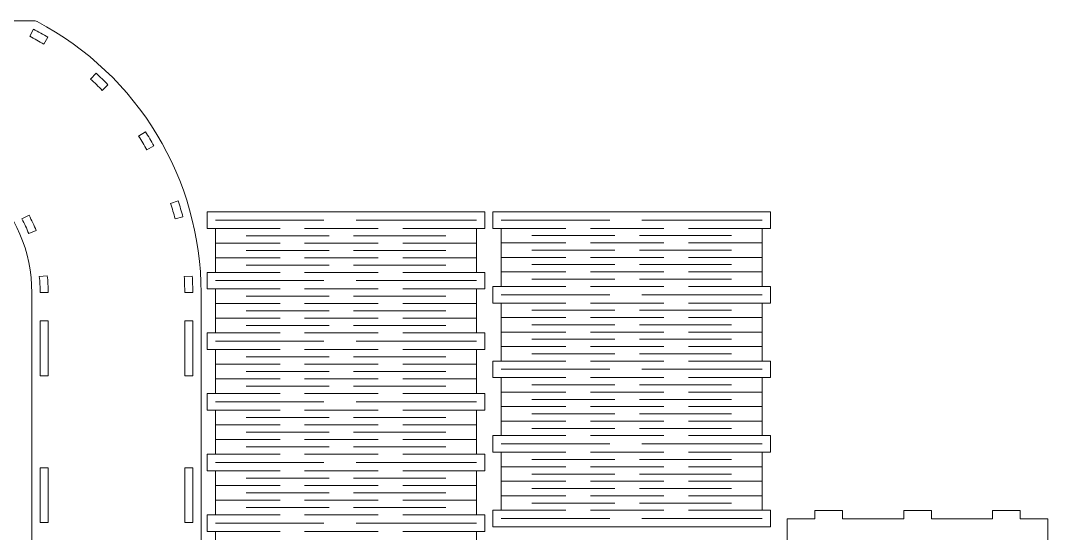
# Model space of a CAD drawing. Header units: millimetres. Extents: x -409 to 409, y -538 to 538.
# Drawn here: x 35.8 to 409, y -318.5 to -133.6 of the extents above; entities that cross this region are included whole.
import ezdxf

# ---------------------------------------------------------------- set-up
doc = ezdxf.new("R2010")
doc.units = ezdxf.units.MM
doc.header["$MEASUREMENT"] = 0
doc.layers.add('Camada 1', color=7, linetype='Continuous')

msp = doc.modelspace()

# ---------------------------------------------------------------- linework, layer by layer
at = {"layer": 'Camada 1', "color": 250, "lineweight": 20}
for points, knots in [([(41.6543, -133.9574), (77.9974, -153.0523), (100.7589, -190.7232), (100.7589, -231.7774), (100.7589, -231.7774), (100.7589, -231.7774), (100.7589, -377.6131), (100.7589, -377.6131), (100.7589, -377.6131), (100.7589, -381.5912), (102.3394, -385.4067), (105.1523, -388.2197), (105.1523, -388.2197), (107.9653, -391.0326), (111.7808, -392.6131), (115.7589, -392.6131), (115.7589, -392.6131), (115.7589, -392.6131), (140.7589, -392.6131), (140.7589, -392.6131), (140.7589, -392.6131), (140.7589, -392.6131), (140.7589, -433.6131), (140.7589, -433.6131), (140.7589, -433.6131), (140.7589, -433.6131), (-0.2411, -433.6131), (-0.2411, -433.6131), (-0.2411, -433.6131), (-0.2411, -433.6131), (-0.2411, -392.6131), (-0.2411, -392.6131), (-0.2411, -392.6131), (-0.2411, -392.6131), (24.7589, -392.6131), (24.7589, -392.6131), (24.7589, -392.6131), (28.737, -392.6131), (32.5525, -391.0326), (35.3655, -388.2197), (35.3655, -388.2197), (38.1784, -385.4067), (39.7589, -381.5912), (39.7589, -377.6131), (39.7589, -377.6131), (39.7589, -377.6131), (39.7589, -231.7774), (39.7589, -231.7774), (39.7589, -231.7774), (39.7589, -201.677), (15.3595, -177.2775), (-14.7409, -177.2774), (-14.7409, -177.2774), (-44.8413, -177.2773), (-69.2411, -201.6767), (-69.2411, -231.7771), (-69.2411, -231.7771), (-69.2411, -231.7771), (-69.2411, -377.6131), (-69.2411, -377.6131), (-69.2411, -377.6131), (-69.2411, -381.5912), (-67.6606, -385.4067), (-64.8477, -388.2197), (-64.8477, -388.2197), (-62.0347, -391.0326), (-58.2192, -392.6131), (-54.2411, -392.6131), (-54.2411, -392.6131), (-54.2411, -392.6131), (-29.2411, -392.6131), (-29.2411, -392.6131), (-29.2411, -392.6131), (-29.2411, -392.6131), (-29.2411, -433.6131), (-29.2411, -433.6131), (-29.2411, -433.6131), (-29.2411, -433.6131), (-160.2411, -433.6131), (-160.2411, -433.6131), (-160.2411, -433.6131), (-160.2411, -433.6131), (-160.2411, -392.6131), (-160.2411, -392.6131), (-160.2411, -392.6131), (-160.2411, -392.6131), (-135.2411, -392.6131), (-135.2411, -392.6131), (-135.2411, -392.6131), (-131.263, -392.6131), (-127.4475, -391.0326), (-124.6345, -388.2197), (-124.6345, -388.2197), (-121.8216, -385.4067), (-120.2411, -381.5912), (-120.2411, -377.6131), (-120.2411, -377.6131), (-120.2411, -377.6131), (-120.2411, -231.7774), (-120.2411, -231.7774), (-120.2411, -231.7774), (-120.2411, -190.7232), (-97.4796, -153.0524), (-61.1365, -133.9574), (-61.1365, -133.9574), (-61.1365, -133.9574), (-60.4812, -133.6131), (-60.4812, -133.6131), (-60.4812, -133.6131), (-60.4812, -133.6131), (40.999, -133.6131), (40.999, -133.6131), (40.999, -133.6131), (40.999, -133.6131), (41.6543, -133.9574), (41.6543, -133.9574)], [0, 0, 0, 0, 0.03333333, 0.03333333, 0.03333333, 0.03333333, 0.06666667, 0.06666667, 0.06666667, 0.06666667, 0.1, 0.1, 0.1, 0.1, 0.13333333, 0.13333333, 0.13333333, 0.13333333, 0.16666667, 0.16666667, 0.16666667, 0.16666667, 0.2, 0.2, 0.2, 0.2, 0.23333333, 0.23333333, 0.23333333, 0.23333333, 0.26666667, 0.26666667, 0.26666667, 0.26666667, 0.3, 0.3, 0.3, 0.3, 0.33333333, 0.33333333, 0.33333333, 0.33333333, 0.36666667, 0.36666667, 0.36666667, 0.36666667, 0.4, 0.4, 0.4, 0.4, 0.43333333, 0.43333333, 0.43333333, 0.43333333, 0.46666667, 0.46666667, 0.46666667, 0.46666667, 0.5, 0.5, 0.5, 0.5, 0.53333333, 0.53333333, 0.53333333, 0.53333333, 0.56666667, 0.56666667, 0.56666667, 0.56666667, 0.6, 0.6, 0.6, 0.6, 0.63333333, 0.63333333, 0.63333333, 0.63333333, 0.66666667, 0.66666667, 0.66666667, 0.66666667, 0.7, 0.7, 0.7, 0.7, 0.73333333, 0.73333333, 0.73333333, 0.73333333, 0.76666667, 0.76666667, 0.76666667, 0.76666667, 0.8, 0.8, 0.8, 0.8, 0.83333333, 0.83333333, 0.83333333, 0.83333333, 0.86666667, 0.86666667, 0.86666667, 0.86666667, 0.9, 0.9, 0.9, 0.9, 0.93333333, 0.93333333, 0.93333333, 0.93333333, 1, 1, 1, 1]), ([(40.347, -136.6604), (40.347, -136.6604), (38.9986, -139.2268), (38.9986, -139.2268), (38.9986, -139.2268), (40.7111, -140.1288), (42.3986, -141.0782), (44.0585, -142.0737), (44.0585, -142.0737), (44.0585, -142.0737), (45.5512, -139.5902), (45.5512, -139.5902), (45.5512, -139.5902), (43.8499, -138.5701), (42.1157, -137.5918), (40.347, -136.6604)], [0, 0, 0, 0, 0.2, 0.2, 0.2, 0.2, 0.4, 0.4, 0.4, 0.4, 0.6, 0.6, 0.6, 0.6, 1, 1, 1, 1]), ([(62.9127, -152.5426), (62.9127, -152.5426), (60.9533, -154.6836), (60.9533, -154.6836), (60.9533, -154.6836), (62.3798, -155.9917), (63.7701, -157.3394), (65.1218, -158.7247), (65.1218, -158.7247), (65.1218, -158.7247), (67.1987, -156.7019), (67.1987, -156.7019), (67.1987, -156.7019), (65.8106, -155.2789), (64.3827, -153.8907), (62.9127, -152.5426)], [0, 0, 0, 0, 0.2, 0.2, 0.2, 0.2, 0.4, 0.4, 0.4, 0.4, 0.6, 0.6, 0.6, 0.6, 1, 1, 1, 1]), ([(78.2499, -175.22), (79.2965, -176.8482), (80.2978, -178.5054), (81.2524, -180.1892), (81.2524, -180.1892), (81.2524, -180.1892), (83.7736, -178.763), (83.7736, -178.763), (83.7736, -178.763), (82.7915, -177.0309), (81.7618, -175.3265), (80.6851, -173.6515), (80.6851, -173.6515), (80.6851, -173.6515), (78.2499, -175.22), (78.2499, -175.22)], [0, 0, 0, 0, 0.2, 0.2, 0.2, 0.2, 0.4, 0.4, 0.4, 0.4, 0.6, 0.6, 0.6, 0.6, 1, 1, 1, 1]), ([(92.5054, -198.5853), (92.5054, -198.5853), (89.7488, -199.483), (89.7488, -199.483), (89.7488, -199.483), (90.3464, -201.324), (90.8928, -203.1816), (91.3873, -205.0528), (91.3873, -205.0528), (91.3873, -205.0528), (94.1939, -204.314), (94.1939, -204.314), (94.1939, -204.314), (93.684, -202.3857), (93.1196, -200.4759), (92.5054, -198.5853)], [0, 0, 0, 0, 0.2, 0.2, 0.2, 0.2, 0.4, 0.4, 0.4, 0.4, 0.6, 0.6, 0.6, 0.6, 1, 1, 1, 1]), ([(38.6387, -210.3709), (38.6387, -210.3709), (41.321, -209.3006), (41.321, -209.3006), (41.321, -209.3006), (40.5636, -207.4116), (39.7107, -205.561), (38.7666, -203.7581), (38.7666, -203.7581), (38.7666, -203.7581), (36.2065, -205.1039), (36.2065, -205.1039), (36.2065, -205.1039), (37.1021, -206.8111), (37.9151, -208.5681), (38.6387, -210.3709)], [0, 0, 0, 0, 0.2, 0.2, 0.2, 0.2, 0.4, 0.4, 0.4, 0.4, 0.6, 0.6, 0.6, 0.6, 1, 1, 1, 1]), ([(105.9523, -311.746), (105.9523, -311.746), (105.9523, -295.9051), (105.9523, -295.9051), (105.9523, -295.9051), (105.9523, -295.9051), (102.9523, -295.9051), (102.9523, -295.9051), (102.9523, -295.9051), (102.9523, -295.9051), (102.9523, -289.8971), (102.9523, -289.8971), (102.9523, -289.8971), (102.9523, -289.8971), (105.9523, -289.8971), (105.9523, -289.8971), (105.9523, -289.8971), (105.9523, -289.8971), (105.9523, -274.0562), (105.9523, -274.0562), (105.9523, -274.0562), (105.9523, -274.0562), (102.9523, -274.0562), (102.9523, -274.0562), (102.9523, -274.0562), (102.9523, -274.0562), (102.9523, -268.0483), (102.9523, -268.0483), (102.9523, -268.0483), (102.9523, -268.0483), (105.9523, -268.0483), (105.9523, -268.0483), (105.9523, -268.0483), (105.9523, -268.0483), (105.9523, -252.2074), (105.9523, -252.2074), (105.9523, -252.2074), (105.9523, -252.2074), (102.9523, -252.2074), (102.9523, -252.2074), (102.9523, -252.2074), (102.9523, -252.2074), (102.9523, -246.1994), (102.9523, -246.1994), (102.9523, -246.1994), (102.9523, -246.1994), (105.9523, -246.1994), (105.9523, -246.1994), (105.9523, -246.1994), (105.9523, -246.1994), (105.9523, -230.3586), (105.9523, -230.3586), (105.9523, -230.3586), (105.9523, -230.3586), (102.9523, -230.3586), (102.9523, -230.3586), (102.9523, -230.3586), (102.9523, -230.3586), (102.9523, -224.3506), (102.9523, -224.3506), (102.9523, -224.3506), (102.9523, -224.3506), (105.9523, -224.3506), (105.9523, -224.3506), (105.9523, -224.3506), (105.9523, -224.3506), (105.9523, -208.5097), (105.9523, -208.5097), (105.9523, -208.5097), (105.9523, -208.5097), (102.9523, -208.5097), (102.9523, -208.5097), (102.9523, -208.5097), (102.9523, -208.5097), (102.9523, -202.5018), (102.9523, -202.5018), (102.9523, -202.5018), (102.9523, -202.5018), (202.9523, -202.5018), (202.9523, -202.5018), (202.9523, -202.5018), (202.9523, -202.5018), (202.9523, -208.5097), (202.9523, -208.5097), (202.9523, -208.5097), (202.9523, -208.5097), (199.9523, -208.5097), (199.9523, -208.5097), (199.9523, -208.5097), (199.9523, -208.5097), (199.9523, -224.3506), (199.9523, -224.3506), (199.9523, -224.3506), (199.9523, -224.3506), (202.9523, -224.3506), (202.9523, -224.3506), (202.9523, -224.3506), (202.9523, -224.3506), (202.9523, -230.3586), (202.9523, -230.3586), (202.9523, -230.3586), (202.9523, -230.3586), (199.9523, -230.3586), (199.9523, -230.3586), (199.9523, -230.3586), (199.9523, -230.3586), (199.9523, -246.1994), (199.9523, -246.1994), (199.9523, -246.1994), (199.9523, -246.1994), (202.9523, -246.1994), (202.9523, -246.1994), (202.9523, -246.1994), (202.9523, -246.1994), (202.9523, -252.2074), (202.9523, -252.2074), (202.9523, -252.2074), (202.9523, -252.2074), (199.9523, -252.2074), (199.9523, -252.2074), (199.9523, -252.2074), (199.9523, -252.2074), (199.9523, -268.0483), (199.9523, -268.0483), (199.9523, -268.0483), (199.9523, -268.0483), (202.9523, -268.0483), (202.9523, -268.0483), (202.9523, -268.0483), (202.9523, -268.0483), (202.9523, -274.0562), (202.9523, -274.0562), (202.9523, -274.0562), (202.9523, -274.0562), (199.9523, -274.0562), (199.9523, -274.0562), (199.9523, -274.0562), (199.9523, -274.0562), (199.9523, -289.8971), (199.9523, -289.8971), (199.9523, -289.8971), (199.9523, -289.8971), (202.9523, -289.8971), (202.9523, -289.8971), (202.9523, -289.8971), (202.9523, -289.8971), (202.9523, -295.9051), (202.9523, -295.9051), (202.9523, -295.9051), (202.9523, -295.9051), (199.9523, -295.9051), (199.9523, -295.9051), (199.9523, -295.9051), (199.9523, -295.9051), (199.9523, -311.746), (199.9523, -311.746), (199.9523, -311.746), (199.9523, -311.746), (202.9523, -311.746), (202.9523, -311.746), (202.9523, -311.746), (202.9523, -311.746), (202.9523, -317.7539), (202.9523, -317.7539), (202.9523, -317.7539), (202.9523, -317.7539), (199.9523, -317.7539), (199.9523, -317.7539), (199.9523, -317.7539), (199.9523, -317.7539), (199.9523, -333.5948), (199.9523, -333.5948), (199.9523, -333.5948), (199.9523, -333.5948), (202.9523, -333.5948), (202.9523, -333.5948), (202.9523, -333.5948), (202.9523, -333.5948), (202.9523, -339.6028), (202.9523, -339.6028), (202.9523, -339.6028), (202.9523, -339.6028), (199.9523, -339.6028), (199.9523, -339.6028), (199.9523, -339.6028), (199.9523, -339.6028), (199.9523, -355.4436), (199.9523, -355.4436), (199.9523, -355.4436), (199.9523, -355.4436), (202.9523, -355.4436), (202.9523, -355.4436), (202.9523, -355.4436), (202.9523, -355.4436), (202.9523, -361.4516), (202.9523, -361.4516), (202.9523, -361.4516), (202.9523, -361.4516), (199.9523, -361.4516), (199.9523, -361.4516), (199.9523, -361.4516), (199.9523, -361.4516), (199.9523, -377.2925), (199.9523, -377.2925), (199.9523, -377.2925), (199.9523, -377.2925), (202.9523, -377.2925), (202.9523, -377.2925), (202.9523, -377.2925), (202.9523, -377.2925), (202.9523, -383.3004), (202.9523, -383.3004), (202.9523, -383.3004), (202.9523, -383.3004), (102.9523, -383.3004), (102.9523, -383.3004), (102.9523, -383.3004), (102.9523, -383.3004), (102.9523, -377.2925), (102.9523, -377.2925), (102.9523, -377.2925), (102.9523, -377.2925), (105.9523, -377.2925), (105.9523, -377.2925), (105.9523, -377.2925), (105.9523, -377.2925), (105.9523, -361.4516), (105.9523, -361.4516), (105.9523, -361.4516), (105.9523, -361.4516), (102.9523, -361.4516), (102.9523, -361.4516), (102.9523, -361.4516), (102.9523, -361.4516), (102.9523, -355.4436), (102.9523, -355.4436), (102.9523, -355.4436), (102.9523, -355.4436), (105.9523, -355.4436), (105.9523, -355.4436), (105.9523, -355.4436), (105.9523, -355.4436), (105.9523, -339.6028), (105.9523, -339.6028), (105.9523, -339.6028), (105.9523, -339.6028), (102.9523, -339.6028), (102.9523, -339.6028), (102.9523, -339.6028), (102.9523, -339.6028), (102.9523, -333.5948), (102.9523, -333.5948), (102.9523, -333.5948), (102.9523, -333.5948), (105.9523, -333.5948), (105.9523, -333.5948), (105.9523, -333.5948), (105.9523, -333.5948), (105.9523, -317.7539), (105.9523, -317.7539), (105.9523, -317.7539), (105.9523, -317.7539), (102.9523, -317.7539), (102.9523, -317.7539), (102.9523, -317.7539), (102.9523, -317.7539), (102.9523, -311.746), (102.9523, -311.746), (102.9523, -311.746), (102.9523, -311.746), (105.9523, -311.746), (105.9523, -311.746)], [0, 0, 0, 0, 0.01449275, 0.01449275, 0.01449275, 0.01449275, 0.02898551, 0.02898551, 0.02898551, 0.02898551, 0.04347826, 0.04347826, 0.04347826, 0.04347826, 0.05797101, 0.05797101, 0.05797101, 0.05797101, 0.07246377, 0.07246377, 0.07246377, 0.07246377, 0.08695652, 0.08695652, 0.08695652, 0.08695652, 0.10144928, 0.10144928, 0.10144928, 0.10144928, 0.11594203, 0.11594203, 0.11594203, 0.11594203, 0.13043478, 0.13043478, 0.13043478, 0.13043478, 0.14492754, 0.14492754, 0.14492754, 0.14492754, 0.15942029, 0.15942029, 0.15942029, 0.15942029, 0.17391304, 0.17391304, 0.17391304, 0.17391304, 0.1884058, 0.1884058, 0.1884058, 0.1884058, 0.20289855, 0.20289855, 0.20289855, 0.20289855, 0.2173913, 0.2173913, 0.2173913, 0.2173913, 0.23188406, 0.23188406, 0.23188406, 0.23188406, 0.24637681, 0.24637681, 0.24637681, 0.24637681, 0.26086957, 0.26086957, 0.26086957, 0.26086957, 0.27536232, 0.27536232, 0.27536232, 0.27536232, 0.28985507, 0.28985507, 0.28985507, 0.28985507, 0.30434783, 0.30434783, 0.30434783, 0.30434783, 0.31884058, 0.31884058, 0.31884058, 0.31884058, 0.33333333, 0.33333333, 0.33333333, 0.33333333, 0.34782609, 0.34782609, 0.34782609, 0.34782609, 0.36231884, 0.36231884, 0.36231884, 0.36231884, 0.37681159, 0.37681159, 0.37681159, 0.37681159, 0.39130435, 0.39130435, 0.39130435, 0.39130435, 0.4057971, 0.4057971, 0.4057971, 0.4057971, 0.42028986, 0.42028986, 0.42028986, 0.42028986, 0.43478261, 0.43478261, 0.43478261, 0.43478261, 0.44927536, 0.44927536, 0.44927536, 0.44927536, 0.46376812, 0.46376812, 0.46376812, 0.46376812, 0.47826087, 0.47826087, 0.47826087, 0.47826087, 0.49275362, 0.49275362, 0.49275362, 0.49275362, 0.50724638, 0.50724638, 0.50724638, 0.50724638, 0.52173913, 0.52173913, 0.52173913, 0.52173913, 0.53623188, 0.53623188, 0.53623188, 0.53623188, 0.55072464, 0.55072464, 0.55072464, 0.55072464, 0.56521739, 0.56521739, 0.56521739, 0.56521739, 0.57971014, 0.57971014, 0.57971014, 0.57971014, 0.5942029, 0.5942029, 0.5942029, 0.5942029, 0.60869565, 0.60869565, 0.60869565, 0.60869565, 0.62318841, 0.62318841, 0.62318841, 0.62318841, 0.63768116, 0.63768116, 0.63768116, 0.63768116, 0.65217391, 0.65217391, 0.65217391, 0.65217391, 0.66666667, 0.66666667, 0.66666667, 0.66666667, 0.68115942, 0.68115942, 0.68115942, 0.68115942, 0.69565217, 0.69565217, 0.69565217, 0.69565217, 0.71014493, 0.71014493, 0.71014493, 0.71014493, 0.72463768, 0.72463768, 0.72463768, 0.72463768, 0.73913043, 0.73913043, 0.73913043, 0.73913043, 0.75362319, 0.75362319, 0.75362319, 0.75362319, 0.76811594, 0.76811594, 0.76811594, 0.76811594, 0.7826087, 0.7826087, 0.7826087, 0.7826087, 0.79710145, 0.79710145, 0.79710145, 0.79710145, 0.8115942, 0.8115942, 0.8115942, 0.8115942, 0.82608696, 0.82608696, 0.82608696, 0.82608696, 0.84057971, 0.84057971, 0.84057971, 0.84057971, 0.85507246, 0.85507246, 0.85507246, 0.85507246, 0.86956522, 0.86956522, 0.86956522, 0.86956522, 0.88405797, 0.88405797, 0.88405797, 0.88405797, 0.89855072, 0.89855072, 0.89855072, 0.89855072, 0.91304348, 0.91304348, 0.91304348, 0.91304348, 0.92753623, 0.92753623, 0.92753623, 0.92753623, 0.94202899, 0.94202899, 0.94202899, 0.94202899, 0.95652174, 0.95652174, 0.95652174, 0.95652174, 0.97101449, 0.97101449, 0.97101449, 0.97101449, 1, 1, 1, 1]), ([(205.9523, -316.1508), (205.9523, -316.1508), (305.9523, -316.1508), (305.9523, -316.1508), (305.9523, -316.1508), (305.9523, -316.1508), (305.9523, -310.1471), (305.9523, -310.1471), (305.9523, -310.1471), (305.9523, -310.1471), (302.9523, -310.1471), (302.9523, -310.1471), (302.9523, -310.1471), (302.9523, -310.1471), (302.9523, -289.2395), (302.9523, -289.2395), (302.9523, -289.2395), (302.9523, -289.2395), (305.9523, -289.2395), (305.9523, -289.2395), (305.9523, -289.2395), (305.9523, -289.2395), (305.9523, -283.2358), (305.9523, -283.2358), (305.9523, -283.2358), (305.9523, -283.2358), (302.9523, -283.2358), (302.9523, -283.2358), (302.9523, -283.2358), (302.9523, -283.2358), (302.9523, -262.3281), (302.9523, -262.3281), (302.9523, -262.3281), (302.9523, -262.3281), (305.9523, -262.3281), (305.9523, -262.3281), (305.9523, -262.3281), (305.9523, -262.3281), (305.9523, -256.3245), (305.9523, -256.3245), (305.9523, -256.3245), (305.9523, -256.3245), (302.9523, -256.3245), (302.9523, -256.3245), (302.9523, -256.3245), (302.9523, -256.3245), (302.9523, -235.4168), (302.9523, -235.4168), (302.9523, -235.4168), (302.9523, -235.4168), (305.9523, -235.4168), (305.9523, -235.4168), (305.9523, -235.4168), (305.9523, -235.4168), (305.9523, -229.4131), (305.9523, -229.4131), (305.9523, -229.4131), (305.9523, -229.4131), (302.9523, -229.4131), (302.9523, -229.4131), (302.9523, -229.4131), (302.9523, -229.4131), (302.9523, -208.5055), (302.9523, -208.5055), (302.9523, -208.5055), (302.9523, -208.5055), (305.9523, -208.5055), (305.9523, -208.5055), (305.9523, -208.5055), (305.9523, -208.5055), (305.9523, -202.5018), (305.9523, -202.5018), (305.9523, -202.5018), (305.9523, -202.5018), (205.9523, -202.5018), (205.9523, -202.5018), (205.9523, -202.5018), (205.9523, -202.5018), (205.9523, -208.5055), (205.9523, -208.5055), (205.9523, -208.5055), (205.9523, -208.5055), (208.9523, -208.5055), (208.9523, -208.5055), (208.9523, -208.5055), (208.9523, -208.5055), (208.9523, -229.4131), (208.9523, -229.4131), (208.9523, -229.4131), (208.9523, -229.4131), (205.9523, -229.4131), (205.9523, -229.4131), (205.9523, -229.4131), (205.9523, -229.4131), (205.9523, -235.4168), (205.9523, -235.4168), (205.9523, -235.4168), (205.9523, -235.4168), (208.9523, -235.4168), (208.9523, -235.4168), (208.9523, -235.4168), (208.9523, -235.4168), (208.9523, -256.3245), (208.9523, -256.3245), (208.9523, -256.3245), (208.9523, -256.3245), (205.9523, -256.3245), (205.9523, -256.3245), (205.9523, -256.3245), (205.9523, -256.3245), (205.9523, -262.3281), (205.9523, -262.3281), (205.9523, -262.3281), (205.9523, -262.3281), (208.9523, -262.3281), (208.9523, -262.3281), (208.9523, -262.3281), (208.9523, -262.3281), (208.9523, -283.2358), (208.9523, -283.2358), (208.9523, -283.2358), (208.9523, -283.2358), (205.9523, -283.2358), (205.9523, -283.2358), (205.9523, -283.2358), (205.9523, -283.2358), (205.9523, -289.2395), (205.9523, -289.2395), (205.9523, -289.2395), (205.9523, -289.2395), (208.9523, -289.2395), (208.9523, -289.2395), (208.9523, -289.2395), (208.9523, -289.2395), (208.9523, -310.1471), (208.9523, -310.1471), (208.9523, -310.1471), (208.9523, -310.1471), (205.9523, -310.1471), (205.9523, -310.1471), (205.9523, -310.1471), (205.9523, -310.1471), (205.9523, -316.1508), (205.9523, -316.1508)], [0, 0, 0, 0, 0.02702703, 0.02702703, 0.02702703, 0.02702703, 0.05405405, 0.05405405, 0.05405405, 0.05405405, 0.08108108, 0.08108108, 0.08108108, 0.08108108, 0.10810811, 0.10810811, 0.10810811, 0.10810811, 0.13513514, 0.13513514, 0.13513514, 0.13513514, 0.16216216, 0.16216216, 0.16216216, 0.16216216, 0.18918919, 0.18918919, 0.18918919, 0.18918919, 0.21621622, 0.21621622, 0.21621622, 0.21621622, 0.24324324, 0.24324324, 0.24324324, 0.24324324, 0.27027027, 0.27027027, 0.27027027, 0.27027027, 0.2972973, 0.2972973, 0.2972973, 0.2972973, 0.32432432, 0.32432432, 0.32432432, 0.32432432, 0.35135135, 0.35135135, 0.35135135, 0.35135135, 0.37837838, 0.37837838, 0.37837838, 0.37837838, 0.40540541, 0.40540541, 0.40540541, 0.40540541, 0.43243243, 0.43243243, 0.43243243, 0.43243243, 0.45945946, 0.45945946, 0.45945946, 0.45945946, 0.48648649, 0.48648649, 0.48648649, 0.48648649, 0.51351351, 0.51351351, 0.51351351, 0.51351351, 0.54054054, 0.54054054, 0.54054054, 0.54054054, 0.56756757, 0.56756757, 0.56756757, 0.56756757, 0.59459459, 0.59459459, 0.59459459, 0.59459459, 0.62162162, 0.62162162, 0.62162162, 0.62162162, 0.64864865, 0.64864865, 0.64864865, 0.64864865, 0.67567568, 0.67567568, 0.67567568, 0.67567568, 0.7027027, 0.7027027, 0.7027027, 0.7027027, 0.72972973, 0.72972973, 0.72972973, 0.72972973, 0.75675676, 0.75675676, 0.75675676, 0.75675676, 0.78378378, 0.78378378, 0.78378378, 0.78378378, 0.81081081, 0.81081081, 0.81081081, 0.81081081, 0.83783784, 0.83783784, 0.83783784, 0.83783784, 0.86486486, 0.86486486, 0.86486486, 0.86486486, 0.89189189, 0.89189189, 0.89189189, 0.89189189, 0.91891892, 0.91891892, 0.91891892, 0.91891892, 0.94594595, 0.94594595, 0.94594595, 0.94594595, 1, 1, 1, 1]), ([(42.7576, -231.6774), (42.7576, -231.6774), (45.6588, -231.6774), (45.6588, -231.6774), (45.6588, -231.6774), (45.6554, -229.6422), (45.5492, -227.6074), (45.3404, -225.5829), (45.3404, -225.5829), (45.3404, -225.5829), (42.4604, -225.8847), (42.4604, -225.8847), (42.4604, -225.8847), (42.6543, -227.7895), (42.7543, -229.7221), (42.7576, -231.6774)], [0, 0, 0, 0, 0.2, 0.2, 0.2, 0.2, 0.4, 0.4, 0.4, 0.4, 0.6, 0.6, 0.6, 0.6, 1, 1, 1, 1]), ([(97.585, -225.7077), (97.585, -225.7077), (94.6922, -225.874), (94.6922, -225.874), (94.6922, -225.874), (94.8015, -227.8064), (94.857, -229.7419), (94.8589, -231.6774), (94.8589, -231.6774), (94.8589, -231.6774), (97.758, -231.6774), (97.758, -231.6774), (97.758, -231.6774), (97.756, -229.6784), (97.6967, -227.6882), (97.585, -225.7077)], [0, 0, 0, 0, 0.2, 0.2, 0.2, 0.2, 0.4, 0.4, 0.4, 0.4, 0.6, 0.6, 0.6, 0.6, 1, 1, 1, 1]), ([(42.7589, -261.6774), (42.7589, -261.6774), (45.6589, -261.6774), (45.6589, -261.6774), (45.6589, -261.6774), (45.6589, -261.6774), (45.6589, -241.8774), (45.6589, -241.8774), (45.6589, -241.8774), (45.6589, -241.8774), (42.7589, -241.8774), (42.7589, -241.8774), (42.7589, -241.8774), (42.7589, -241.8774), (42.7589, -261.6774), (42.7589, -261.6774)], [0, 0, 0, 0, 0.2, 0.2, 0.2, 0.2, 0.4, 0.4, 0.4, 0.4, 0.6, 0.6, 0.6, 0.6, 1, 1, 1, 1]), ([(97.7589, -241.8774), (97.7589, -241.8774), (94.8589, -241.8774), (94.8589, -241.8774), (94.8589, -241.8774), (94.8589, -241.8774), (94.8589, -261.6774), (94.8589, -261.6774), (94.8589, -261.6774), (94.8589, -261.6774), (97.7589, -261.6774), (97.7589, -261.6774), (97.7589, -261.6774), (97.7589, -261.6774), (97.7589, -241.8774), (97.7589, -241.8774)], [0, 0, 0, 0, 0.2, 0.2, 0.2, 0.2, 0.4, 0.4, 0.4, 0.4, 0.6, 0.6, 0.6, 0.6, 1, 1, 1, 1]), ([(42.7589, -314.5953), (42.7589, -314.5953), (45.6589, -314.5953), (45.6589, -314.5953), (45.6589, -314.5953), (45.6589, -314.5953), (45.6589, -294.7953), (45.6589, -294.7953), (45.6589, -294.7953), (45.6589, -294.7953), (42.7589, -294.7953), (42.7589, -294.7953), (42.7589, -294.7953), (42.7589, -294.7953), (42.7589, -314.5953), (42.7589, -314.5953)], [0, 0, 0, 0, 0.2, 0.2, 0.2, 0.2, 0.4, 0.4, 0.4, 0.4, 0.6, 0.6, 0.6, 0.6, 1, 1, 1, 1]), ([(97.7589, -294.7953), (97.7589, -294.7953), (94.8589, -294.7953), (94.8589, -294.7953), (94.8589, -294.7953), (94.8589, -294.7953), (94.8589, -314.5953), (94.8589, -314.5953), (94.8589, -314.5953), (94.8589, -314.5953), (97.7589, -314.5953), (97.7589, -314.5953), (97.7589, -314.5953), (97.7589, -314.5953), (97.7589, -294.7953), (97.7589, -294.7953)], [0, 0, 0, 0, 0.2, 0.2, 0.2, 0.2, 0.4, 0.4, 0.4, 0.4, 0.6, 0.6, 0.6, 0.6, 1, 1, 1, 1]), ([(385.9523, -313.2508), (385.9523, -313.2508), (363.9523, -313.2508), (363.9523, -313.2508), (363.9523, -313.2508), (363.9523, -313.2508), (363.9523, -310.2508), (363.9523, -310.2508), (363.9523, -310.2508), (363.9523, -310.2508), (353.9523, -310.2508), (353.9523, -310.2508), (353.9523, -310.2508), (353.9523, -310.2508), (353.9523, -313.2508), (353.9523, -313.2508), (353.9523, -313.2508), (353.9523, -313.2508), (331.9523, -313.2508), (331.9523, -313.2508), (331.9523, -313.2508), (331.9523, -313.2508), (331.9523, -310.2508), (331.9523, -310.2508), (331.9523, -310.2508), (331.9523, -310.2508), (321.9523, -310.2508), (321.9523, -310.2508), (321.9523, -310.2508), (321.9523, -310.2508), (321.9523, -313.2508), (321.9523, -313.2508), (321.9523, -313.2508), (321.9523, -313.2508), (311.9523, -313.2508), (311.9523, -313.2508), (311.9523, -313.2508), (311.9523, -313.2508), (311.9523, -323.2508), (311.9523, -323.2508), (311.9523, -323.2508), (311.9523, -323.2508), (308.9523, -323.2508), (308.9523, -323.2508), (308.9523, -323.2508), (308.9523, -323.2508), (308.9523, -338.2508), (308.9523, -338.2508), (308.9523, -338.2508), (308.9523, -338.2508), (311.9523, -338.2508), (311.9523, -338.2508), (311.9523, -338.2508), (311.9523, -338.2508), (311.9523, -365.2508), (311.9523, -365.2508), (311.9523, -365.2508), (311.9523, -365.2508), (308.9523, -365.2508), (308.9523, -365.2508), (308.9523, -365.2508), (308.9523, -365.2508), (308.9523, -380.2508), (308.9523, -380.2508), (308.9523, -380.2508), (308.9523, -380.2508), (311.9523, -380.2508), (311.9523, -380.2508), (311.9523, -380.2508), (311.9523, -380.2508), (311.9523, -407.2508), (311.9523, -407.2508), (311.9523, -407.2508), (311.9523, -407.2508), (308.9523, -407.2508), (308.9523, -407.2508), (308.9523, -407.2508), (308.9523, -407.2508), (308.9523, -422.2508), (308.9523, -422.2508), (308.9523, -422.2508), (308.9523, -422.2508), (311.9523, -422.2508), (311.9523, -422.2508), (311.9523, -422.2508), (311.9523, -422.2508), (311.9523, -432.2508), (311.9523, -432.2508), (311.9523, -432.2508), (311.9523, -432.2508), (321.9523, -432.2508), (321.9523, -432.2508), (321.9523, -432.2508), (321.9523, -432.2508), (321.9523, -435.2508), (321.9523, -435.2508), (321.9523, -435.2508), (321.9523, -435.2508), (331.9523, -435.2508), (331.9523, -435.2508), (331.9523, -435.2508), (331.9523, -435.2508), (331.9523, -432.2508), (331.9523, -432.2508), (331.9523, -432.2508), (331.9523, -432.2508), (353.9523, -432.2508), (353.9523, -432.2508), (353.9523, -432.2508), (353.9523, -432.2508), (353.9523, -435.2508), (353.9523, -435.2508), (353.9523, -435.2508), (353.9523, -435.2508), (363.9523, -435.2508), (363.9523, -435.2508), (363.9523, -435.2508), (363.9523, -435.2508), (363.9523, -432.2508), (363.9523, -432.2508), (363.9523, -432.2508), (363.9523, -432.2508), (385.9523, -432.2508), (385.9523, -432.2508), (385.9523, -432.2508), (385.9523, -432.2508), (385.9523, -435.2508), (385.9523, -435.2508), (385.9523, -435.2508), (385.9523, -435.2508), (395.9523, -435.2508), (395.9523, -435.2508), (395.9523, -435.2508), (395.9523, -435.2508), (395.9523, -432.2508), (395.9523, -432.2508), (395.9523, -432.2508), (395.9523, -432.2508), (405.9523, -432.2508), (405.9523, -432.2508), (405.9523, -432.2508), (405.9523, -432.2508), (405.9523, -422.2508), (405.9523, -422.2508), (405.9523, -422.2508), (405.9523, -422.2508), (408.9523, -422.2508), (408.9523, -422.2508), (408.9523, -422.2508), (408.9523, -422.2508), (408.9523, -407.2508), (408.9523, -407.2508), (408.9523, -407.2508), (408.9523, -407.2508), (405.9523, -407.2508), (405.9523, -407.2508), (405.9523, -407.2508), (405.9523, -407.2508), (405.9523, -380.2508), (405.9523, -380.2508), (405.9523, -380.2508), (405.9523, -380.2508), (408.9523, -380.2508), (408.9523, -380.2508), (408.9523, -380.2508), (408.9523, -380.2508), (408.9523, -365.2508), (408.9523, -365.2508), (408.9523, -365.2508), (408.9523, -365.2508), (405.9523, -365.2508), (405.9523, -365.2508), (405.9523, -365.2508), (405.9523, -365.2508), (405.9523, -338.2508), (405.9523, -338.2508), (405.9523, -338.2508), (405.9523, -338.2508), (408.9523, -338.2508), (408.9523, -338.2508), (408.9523, -338.2508), (408.9523, -338.2508), (408.9523, -323.2508), (408.9523, -323.2508), (408.9523, -323.2508), (408.9523, -323.2508), (405.9523, -323.2508), (405.9523, -323.2508), (405.9523, -323.2508), (405.9523, -323.2508), (405.9523, -313.2508), (405.9523, -313.2508), (405.9523, -313.2508), (405.9523, -313.2508), (395.9523, -313.2508), (395.9523, -313.2508), (395.9523, -313.2508), (395.9523, -313.2508), (395.9523, -310.2508), (395.9523, -310.2508), (395.9523, -310.2508), (395.9523, -310.2508), (385.9523, -310.2508), (385.9523, -310.2508), (385.9523, -310.2508), (385.9523, -310.2508), (385.9523, -313.2508), (385.9523, -313.2508)], [0, 0, 0, 0, 0.01886792, 0.01886792, 0.01886792, 0.01886792, 0.03773585, 0.03773585, 0.03773585, 0.03773585, 0.05660377, 0.05660377, 0.05660377, 0.05660377, 0.0754717, 0.0754717, 0.0754717, 0.0754717, 0.09433962, 0.09433962, 0.09433962, 0.09433962, 0.11320755, 0.11320755, 0.11320755, 0.11320755, 0.13207547, 0.13207547, 0.13207547, 0.13207547, 0.1509434, 0.1509434, 0.1509434, 0.1509434, 0.16981132, 0.16981132, 0.16981132, 0.16981132, 0.18867925, 0.18867925, 0.18867925, 0.18867925, 0.20754717, 0.20754717, 0.20754717, 0.20754717, 0.22641509, 0.22641509, 0.22641509, 0.22641509, 0.24528302, 0.24528302, 0.24528302, 0.24528302, 0.26415094, 0.26415094, 0.26415094, 0.26415094, 0.28301887, 0.28301887, 0.28301887, 0.28301887, 0.30188679, 0.30188679, 0.30188679, 0.30188679, 0.32075472, 0.32075472, 0.32075472, 0.32075472, 0.33962264, 0.33962264, 0.33962264, 0.33962264, 0.35849057, 0.35849057, 0.35849057, 0.35849057, 0.37735849, 0.37735849, 0.37735849, 0.37735849, 0.39622642, 0.39622642, 0.39622642, 0.39622642, 0.41509434, 0.41509434, 0.41509434, 0.41509434, 0.43396226, 0.43396226, 0.43396226, 0.43396226, 0.45283019, 0.45283019, 0.45283019, 0.45283019, 0.47169811, 0.47169811, 0.47169811, 0.47169811, 0.49056604, 0.49056604, 0.49056604, 0.49056604, 0.50943396, 0.50943396, 0.50943396, 0.50943396, 0.52830189, 0.52830189, 0.52830189, 0.52830189, 0.54716981, 0.54716981, 0.54716981, 0.54716981, 0.56603774, 0.56603774, 0.56603774, 0.56603774, 0.58490566, 0.58490566, 0.58490566, 0.58490566, 0.60377358, 0.60377358, 0.60377358, 0.60377358, 0.62264151, 0.62264151, 0.62264151, 0.62264151, 0.64150943, 0.64150943, 0.64150943, 0.64150943, 0.66037736, 0.66037736, 0.66037736, 0.66037736, 0.67924528, 0.67924528, 0.67924528, 0.67924528, 0.69811321, 0.69811321, 0.69811321, 0.69811321, 0.71698113, 0.71698113, 0.71698113, 0.71698113, 0.73584906, 0.73584906, 0.73584906, 0.73584906, 0.75471698, 0.75471698, 0.75471698, 0.75471698, 0.77358491, 0.77358491, 0.77358491, 0.77358491, 0.79245283, 0.79245283, 0.79245283, 0.79245283, 0.81132075, 0.81132075, 0.81132075, 0.81132075, 0.83018868, 0.83018868, 0.83018868, 0.83018868, 0.8490566, 0.8490566, 0.8490566, 0.8490566, 0.86792453, 0.86792453, 0.86792453, 0.86792453, 0.88679245, 0.88679245, 0.88679245, 0.88679245, 0.90566038, 0.90566038, 0.90566038, 0.90566038, 0.9245283, 0.9245283, 0.9245283, 0.9245283, 0.94339623, 0.94339623, 0.94339623, 0.94339623, 0.96226415, 0.96226415, 0.96226415, 0.96226415, 1, 1, 1, 1])]:
    msp.add_open_spline(points, degree=3, knots=knots, dxfattribs=at)
for points in [[(145.0269, -205.5053), (145.0269, -205.5053), (105.9523, -205.5053), (105.9523, -205.5053)], [(129.2038, -208.5095), (129.2038, -208.5095), (105.9523, -208.5095), (105.9523, -208.5095)], [(164.5781, -208.5095), (164.5781, -208.5095), (138.0475, -208.5095), (138.0475, -208.5095)], [(199.9523, -205.5053), (199.9523, -205.5053), (156.59, -205.5053), (156.59, -205.5053)], [(199.9523, -208.5095), (199.9523, -208.5095), (173.4216, -208.5095), (173.4216, -208.5095)], [(248.0269, -205.5036), (248.0269, -205.5036), (208.9523, -205.5036), (208.9523, -205.5036)], [(232.2038, -208.5055), (232.2038, -208.5055), (208.9523, -208.5055), (208.9523, -208.5055)], [(267.5781, -208.5055), (267.5781, -208.5055), (241.0475, -208.5055), (241.0475, -208.5055)], [(302.9523, -205.5036), (302.9523, -205.5036), (259.59, -205.5036), (259.59, -205.5036)], [(302.9523, -208.5055), (302.9523, -208.5055), (276.4216, -208.5055), (276.4216, -208.5055)], [(146.891, -211.1498), (146.891, -211.1498), (117.0068, -211.1498), (117.0068, -211.1498)], [(188.8978, -211.1498), (188.8978, -211.1498), (155.7344, -211.1498), (155.7344, -211.1498)], [(249.891, -211.1188), (249.891, -211.1188), (220.0068, -211.1188), (220.0068, -211.1188)], [(291.8978, -211.1188), (291.8978, -211.1188), (258.7344, -211.1188), (258.7344, -211.1188)], [(129.2038, -213.7898), (129.2038, -213.7898), (105.9523, -213.7898), (105.9523, -213.7898)], [(146.891, -216.4299), (146.891, -216.4299), (117.0068, -216.4299), (117.0068, -216.4299)], [(164.5781, -213.7898), (164.5781, -213.7898), (138.0475, -213.7898), (138.0475, -213.7898)], [(188.8978, -216.4299), (188.8978, -216.4299), (155.7344, -216.4299), (155.7344, -216.4299)], [(199.9523, -213.7898), (199.9523, -213.7898), (173.4216, -213.7898), (173.4216, -213.7898)], [(232.2038, -213.7321), (232.2038, -213.7321), (208.9523, -213.7321), (208.9523, -213.7321)], [(249.891, -216.3456), (249.891, -216.3456), (220.0068, -216.3456), (220.0068, -216.3456)], [(267.5781, -213.7321), (267.5781, -213.7321), (241.0475, -213.7321), (241.0475, -213.7321)], [(291.8978, -216.3456), (291.8978, -216.3456), (258.7344, -216.3456), (258.7344, -216.3456)], [(302.9523, -213.7321), (302.9523, -213.7321), (276.4216, -213.7321), (276.4216, -213.7321)], [(129.2038, -219.0701), (129.2038, -219.0701), (105.9523, -219.0701), (105.9523, -219.0701)], [(164.5781, -219.0701), (164.5781, -219.0701), (138.0475, -219.0701), (138.0475, -219.0701)], [(199.9523, -219.0701), (199.9523, -219.0701), (173.4216, -219.0701), (173.4216, -219.0701)], [(232.2038, -218.959), (232.2038, -218.959), (208.9523, -218.959), (208.9523, -218.959)], [(267.5781, -218.959), (267.5781, -218.959), (241.0475, -218.959), (241.0475, -218.959)], [(302.9523, -218.959), (302.9523, -218.959), (276.4216, -218.959), (276.4216, -218.959)], [(146.891, -221.7102), (146.891, -221.7102), (117.0068, -221.7102), (117.0068, -221.7102)], [(188.8978, -221.7102), (188.8978, -221.7102), (155.7344, -221.7102), (155.7344, -221.7102)], [(249.891, -221.5722), (249.891, -221.5722), (220.0068, -221.5722), (220.0068, -221.5722)], [(291.8978, -221.5722), (291.8978, -221.5722), (258.7344, -221.5722), (258.7344, -221.5722)], [(129.2038, -224.3502), (129.2038, -224.3502), (105.9523, -224.3502), (105.9523, -224.3502)], [(145.0269, -227.3542), (145.0269, -227.3542), (105.9523, -227.3542), (105.9523, -227.3542)], [(164.5781, -224.3502), (164.5781, -224.3502), (138.0475, -224.3502), (138.0475, -224.3502)], [(199.9523, -227.3542), (199.9523, -227.3542), (156.59, -227.3542), (156.59, -227.3542)], [(199.9523, -224.3502), (199.9523, -224.3502), (173.4216, -224.3502), (173.4216, -224.3502)], [(232.2038, -224.1858), (232.2038, -224.1858), (208.9523, -224.1858), (208.9523, -224.1858)], [(249.891, -226.7993), (249.891, -226.7993), (220.0068, -226.7993), (220.0068, -226.7993)], [(267.5781, -224.1858), (267.5781, -224.1858), (241.0475, -224.1858), (241.0475, -224.1858)], [(291.8978, -226.7993), (291.8978, -226.7993), (258.7344, -226.7993), (258.7344, -226.7993)], [(302.9523, -224.1858), (302.9523, -224.1858), (276.4216, -224.1858), (276.4216, -224.1858)], [(129.2038, -230.3584), (129.2038, -230.3584), (105.9523, -230.3584), (105.9523, -230.3584)], [(164.5781, -230.3584), (164.5781, -230.3584), (138.0475, -230.3584), (138.0475, -230.3584)], [(199.9523, -230.3584), (199.9523, -230.3584), (173.4216, -230.3584), (173.4216, -230.3584)], [(232.2038, -229.4129), (232.2038, -229.4129), (208.9523, -229.4129), (208.9523, -229.4129)], [(267.5781, -229.4129), (267.5781, -229.4129), (241.0475, -229.4129), (241.0475, -229.4129)], [(302.9523, -229.4129), (302.9523, -229.4129), (276.4216, -229.4129), (276.4216, -229.4129)], [(146.891, -232.9987), (146.891, -232.9987), (117.0068, -232.9987), (117.0068, -232.9987)], [(188.8978, -232.9987), (188.8978, -232.9987), (155.7344, -232.9987), (155.7344, -232.9987)], [(248.0269, -232.4149), (248.0269, -232.4149), (208.9523, -232.4149), (208.9523, -232.4149)], [(302.9523, -232.4149), (302.9523, -232.4149), (259.59, -232.4149), (259.59, -232.4149)], [(129.2038, -235.6387), (129.2038, -235.6387), (105.9523, -235.6387), (105.9523, -235.6387)], [(146.891, -238.2788), (146.891, -238.2788), (117.0068, -238.2788), (117.0068, -238.2788)], [(164.5781, -235.6387), (164.5781, -235.6387), (138.0475, -235.6387), (138.0475, -235.6387)], [(188.8978, -238.2788), (188.8978, -238.2788), (155.7344, -238.2788), (155.7344, -238.2788)], [(199.9523, -235.6387), (199.9523, -235.6387), (173.4216, -235.6387), (173.4216, -235.6387)], [(232.2038, -235.4168), (232.2038, -235.4168), (208.9523, -235.4168), (208.9523, -235.4168)], [(249.891, -238.0301), (249.891, -238.0301), (220.0068, -238.0301), (220.0068, -238.0301)], [(267.5781, -235.4168), (267.5781, -235.4168), (241.0475, -235.4168), (241.0475, -235.4168)], [(291.8978, -238.0301), (291.8978, -238.0301), (258.7344, -238.0301), (258.7344, -238.0301)], [(302.9523, -235.4168), (302.9523, -235.4168), (276.4216, -235.4168), (276.4216, -235.4168)], [(129.2038, -240.919), (129.2038, -240.919), (105.9523, -240.919), (105.9523, -240.919)], [(164.5781, -240.919), (164.5781, -240.919), (138.0475, -240.919), (138.0475, -240.919)], [(199.9523, -240.919), (199.9523, -240.919), (173.4216, -240.919), (173.4216, -240.919)], [(232.2038, -240.6434), (232.2038, -240.6434), (208.9523, -240.6434), (208.9523, -240.6434)], [(267.5781, -240.6434), (267.5781, -240.6434), (241.0475, -240.6434), (241.0475, -240.6434)], [(302.9523, -240.6434), (302.9523, -240.6434), (276.4216, -240.6434), (276.4216, -240.6434)], [(129.2038, -246.1991), (129.2038, -246.1991), (105.9523, -246.1991), (105.9523, -246.1991)], [(146.891, -243.5591), (146.891, -243.5591), (117.0068, -243.5591), (117.0068, -243.5591)], [(164.5781, -246.1991), (164.5781, -246.1991), (138.0475, -246.1991), (138.0475, -246.1991)], [(188.8978, -243.5591), (188.8978, -243.5591), (155.7344, -243.5591), (155.7344, -243.5591)], [(199.9523, -246.1991), (199.9523, -246.1991), (173.4216, -246.1991), (173.4216, -246.1991)], [(232.2038, -245.8703), (232.2038, -245.8703), (208.9523, -245.8703), (208.9523, -245.8703)], [(249.891, -243.2569), (249.891, -243.2569), (220.0068, -243.2569), (220.0068, -243.2569)], [(267.5781, -245.8703), (267.5781, -245.8703), (241.0475, -245.8703), (241.0475, -245.8703)], [(291.8978, -243.2569), (291.8978, -243.2569), (258.7344, -243.2569), (258.7344, -243.2569)], [(302.9523, -245.8703), (302.9523, -245.8703), (276.4216, -245.8703), (276.4216, -245.8703)], [(145.0269, -249.2031), (145.0269, -249.2031), (105.9523, -249.2031), (105.9523, -249.2031)], [(199.9523, -249.2031), (199.9523, -249.2031), (156.59, -249.2031), (156.59, -249.2031)], [(249.891, -248.4835), (249.891, -248.4835), (220.0068, -248.4835), (220.0068, -248.4835)], [(291.8978, -248.4835), (291.8978, -248.4835), (258.7344, -248.4835), (258.7344, -248.4835)], [(129.2038, -252.2073), (129.2038, -252.2073), (105.9523, -252.2073), (105.9523, -252.2073)], [(164.5781, -252.2073), (164.5781, -252.2073), (138.0475, -252.2073), (138.0475, -252.2073)], [(199.9523, -252.2073), (199.9523, -252.2073), (173.4216, -252.2073), (173.4216, -252.2073)], [(232.2038, -251.0971), (232.2038, -251.0971), (208.9523, -251.0971), (208.9523, -251.0971)], [(249.891, -253.7106), (249.891, -253.7106), (220.0068, -253.7106), (220.0068, -253.7106)], [(267.5781, -251.0971), (267.5781, -251.0971), (241.0475, -251.0971), (241.0475, -251.0971)], [(291.8978, -253.7106), (291.8978, -253.7106), (258.7344, -253.7106), (258.7344, -253.7106)], [(302.9523, -251.0971), (302.9523, -251.0971), (276.4216, -251.0971), (276.4216, -251.0971)], [(129.2038, -257.4876), (129.2038, -257.4876), (105.9523, -257.4876), (105.9523, -257.4876)], [(146.891, -254.8476), (146.891, -254.8476), (117.0068, -254.8476), (117.0068, -254.8476)], [(164.5781, -257.4876), (164.5781, -257.4876), (138.0475, -257.4876), (138.0475, -257.4876)], [(188.8978, -254.8476), (188.8978, -254.8476), (155.7344, -254.8476), (155.7344, -254.8476)], [(199.9523, -257.4876), (199.9523, -257.4876), (173.4216, -257.4876), (173.4216, -257.4876)], [(232.2038, -256.3242), (232.2038, -256.3242), (208.9523, -256.3242), (208.9523, -256.3242)], [(267.5781, -256.3242), (267.5781, -256.3242), (241.0475, -256.3242), (241.0475, -256.3242)], [(302.9523, -256.3242), (302.9523, -256.3242), (276.4216, -256.3242), (276.4216, -256.3242)], [(146.891, -260.1277), (146.891, -260.1277), (117.0068, -260.1277), (117.0068, -260.1277)], [(188.8978, -260.1277), (188.8978, -260.1277), (155.7344, -260.1277), (155.7344, -260.1277)], [(248.0269, -259.3262), (248.0269, -259.3262), (208.9523, -259.3262), (208.9523, -259.3262)], [(302.9523, -259.3262), (302.9523, -259.3262), (259.59, -259.3262), (259.59, -259.3262)], [(129.2038, -262.7679), (129.2038, -262.7679), (105.9523, -262.7679), (105.9523, -262.7679)], [(164.5781, -262.7679), (164.5781, -262.7679), (138.0475, -262.7679), (138.0475, -262.7679)], [(199.9523, -262.7679), (199.9523, -262.7679), (173.4216, -262.7679), (173.4216, -262.7679)], [(232.2038, -262.3281), (232.2038, -262.3281), (208.9523, -262.3281), (208.9523, -262.3281)], [(249.891, -264.9414), (249.891, -264.9414), (220.0068, -264.9414), (220.0068, -264.9414)], [(267.5781, -262.3281), (267.5781, -262.3281), (241.0475, -262.3281), (241.0475, -262.3281)], [(291.8978, -264.9414), (291.8978, -264.9414), (258.7344, -264.9414), (258.7344, -264.9414)], [(302.9523, -262.3281), (302.9523, -262.3281), (276.4216, -262.3281), (276.4216, -262.3281)], [(129.2038, -268.048), (129.2038, -268.048), (105.9523, -268.048), (105.9523, -268.048)], [(146.891, -265.408), (146.891, -265.408), (117.0068, -265.408), (117.0068, -265.408)], [(164.5781, -268.048), (164.5781, -268.048), (138.0475, -268.048), (138.0475, -268.048)], [(188.8978, -265.408), (188.8978, -265.408), (155.7344, -265.408), (155.7344, -265.408)], [(199.9523, -268.048), (199.9523, -268.048), (173.4216, -268.048), (173.4216, -268.048)], [(232.2038, -267.5547), (232.2038, -267.5547), (208.9523, -267.5547), (208.9523, -267.5547)], [(267.5781, -267.5547), (267.5781, -267.5547), (241.0475, -267.5547), (241.0475, -267.5547)], [(302.9523, -267.5547), (302.9523, -267.5547), (276.4216, -267.5547), (276.4216, -267.5547)], [(145.0269, -271.052), (145.0269, -271.052), (105.9523, -271.052), (105.9523, -271.052)], [(199.9523, -271.052), (199.9523, -271.052), (156.59, -271.052), (156.59, -271.052)], [(249.891, -270.1682), (249.891, -270.1682), (220.0068, -270.1682), (220.0068, -270.1682)], [(291.8978, -270.1682), (291.8978, -270.1682), (258.7344, -270.1682), (258.7344, -270.1682)], [(129.2038, -274.0562), (129.2038, -274.0562), (105.9523, -274.0562), (105.9523, -274.0562)], [(164.5781, -274.0562), (164.5781, -274.0562), (138.0475, -274.0562), (138.0475, -274.0562)], [(199.9523, -274.0562), (199.9523, -274.0562), (173.4216, -274.0562), (173.4216, -274.0562)], [(232.2038, -272.7816), (232.2038, -272.7816), (208.9523, -272.7816), (208.9523, -272.7816)], [(249.891, -275.3948), (249.891, -275.3948), (220.0068, -275.3948), (220.0068, -275.3948)], [(267.5781, -272.7816), (267.5781, -272.7816), (241.0475, -272.7816), (241.0475, -272.7816)], [(291.8978, -275.3948), (291.8978, -275.3948), (258.7344, -275.3948), (258.7344, -275.3948)], [(302.9523, -272.7816), (302.9523, -272.7816), (276.4216, -272.7816), (276.4216, -272.7816)], [(129.2038, -279.3365), (129.2038, -279.3365), (105.9523, -279.3365), (105.9523, -279.3365)], [(146.891, -276.6965), (146.891, -276.6965), (117.0068, -276.6965), (117.0068, -276.6965)], [(164.5781, -279.3365), (164.5781, -279.3365), (138.0475, -279.3365), (138.0475, -279.3365)], [(188.8978, -276.6965), (188.8978, -276.6965), (155.7344, -276.6965), (155.7344, -276.6965)], [(199.9523, -279.3365), (199.9523, -279.3365), (173.4216, -279.3365), (173.4216, -279.3365)], [(232.2038, -278.0084), (232.2038, -278.0084), (208.9523, -278.0084), (208.9523, -278.0084)], [(267.5781, -278.0084), (267.5781, -278.0084), (241.0475, -278.0084), (241.0475, -278.0084)], [(302.9523, -278.0084), (302.9523, -278.0084), (276.4216, -278.0084), (276.4216, -278.0084)], [(146.891, -281.9766), (146.891, -281.9766), (117.0068, -281.9766), (117.0068, -281.9766)], [(188.8978, -281.9766), (188.8978, -281.9766), (155.7344, -281.9766), (155.7344, -281.9766)], [(232.2038, -283.2355), (232.2038, -283.2355), (208.9523, -283.2355), (208.9523, -283.2355)], [(249.891, -280.6219), (249.891, -280.6219), (220.0068, -280.6219), (220.0068, -280.6219)], [(267.5781, -283.2355), (267.5781, -283.2355), (241.0475, -283.2355), (241.0475, -283.2355)], [(291.8978, -280.6219), (291.8978, -280.6219), (258.7344, -280.6219), (258.7344, -280.6219)], [(302.9523, -283.2355), (302.9523, -283.2355), (276.4216, -283.2355), (276.4216, -283.2355)], [(129.2038, -284.6168), (129.2038, -284.6168), (105.9523, -284.6168), (105.9523, -284.6168)], [(146.891, -287.2569), (146.891, -287.2569), (117.0068, -287.2569), (117.0068, -287.2569)], [(164.5781, -284.6168), (164.5781, -284.6168), (138.0475, -284.6168), (138.0475, -284.6168)], [(188.8978, -287.2569), (188.8978, -287.2569), (155.7344, -287.2569), (155.7344, -287.2569)], [(199.9523, -284.6168), (199.9523, -284.6168), (173.4216, -284.6168), (173.4216, -284.6168)], [(248.0269, -286.2375), (248.0269, -286.2375), (208.9523, -286.2375), (208.9523, -286.2375)], [(302.9523, -286.2375), (302.9523, -286.2375), (259.59, -286.2375), (259.59, -286.2375)], [(129.2038, -289.8969), (129.2038, -289.8969), (105.9523, -289.8969), (105.9523, -289.8969)], [(164.5781, -289.8969), (164.5781, -289.8969), (138.0475, -289.8969), (138.0475, -289.8969)], [(199.9523, -289.8969), (199.9523, -289.8969), (173.4216, -289.8969), (173.4216, -289.8969)], [(232.2038, -289.2394), (232.2038, -289.2394), (208.9523, -289.2394), (208.9523, -289.2394)], [(267.5781, -289.2394), (267.5781, -289.2394), (241.0475, -289.2394), (241.0475, -289.2394)], [(302.9523, -289.2394), (302.9523, -289.2394), (276.4216, -289.2394), (276.4216, -289.2394)], [(145.0269, -292.9009), (145.0269, -292.9009), (105.9523, -292.9009), (105.9523, -292.9009)], [(199.9523, -292.9009), (199.9523, -292.9009), (156.59, -292.9009), (156.59, -292.9009)], [(232.2038, -294.466), (232.2038, -294.466), (208.9523, -294.466), (208.9523, -294.466)], [(249.891, -291.8527), (249.891, -291.8527), (220.0068, -291.8527), (220.0068, -291.8527)], [(267.5781, -294.466), (267.5781, -294.466), (241.0475, -294.466), (241.0475, -294.466)], [(291.8978, -291.8527), (291.8978, -291.8527), (258.7344, -291.8527), (258.7344, -291.8527)], [(302.9523, -294.466), (302.9523, -294.466), (276.4216, -294.466), (276.4216, -294.466)], [(129.2038, -295.9051), (129.2038, -295.9051), (105.9523, -295.9051), (105.9523, -295.9051)], [(146.891, -298.5454), (146.891, -298.5454), (117.0068, -298.5454), (117.0068, -298.5454)], [(164.5781, -295.9051), (164.5781, -295.9051), (138.0475, -295.9051), (138.0475, -295.9051)], [(188.8978, -298.5454), (188.8978, -298.5454), (155.7344, -298.5454), (155.7344, -298.5454)], [(199.9523, -295.9051), (199.9523, -295.9051), (173.4216, -295.9051), (173.4216, -295.9051)], [(249.891, -297.0795), (249.891, -297.0795), (220.0068, -297.0795), (220.0068, -297.0795)], [(291.8978, -297.0795), (291.8978, -297.0795), (258.7344, -297.0795), (258.7344, -297.0795)], [(129.2038, -301.1854), (129.2038, -301.1854), (105.9523, -301.1854), (105.9523, -301.1854)], [(164.5781, -301.1854), (164.5781, -301.1854), (138.0475, -301.1854), (138.0475, -301.1854)], [(199.9523, -301.1854), (199.9523, -301.1854), (173.4216, -301.1854), (173.4216, -301.1854)], [(232.2038, -299.6929), (232.2038, -299.6929), (208.9523, -299.6929), (208.9523, -299.6929)], [(267.5781, -299.6929), (267.5781, -299.6929), (241.0475, -299.6929), (241.0475, -299.6929)], [(302.9523, -299.6929), (302.9523, -299.6929), (276.4216, -299.6929), (276.4216, -299.6929)], [(146.891, -303.8255), (146.891, -303.8255), (117.0068, -303.8255), (117.0068, -303.8255)], [(188.8978, -303.8255), (188.8978, -303.8255), (155.7344, -303.8255), (155.7344, -303.8255)], [(232.2038, -304.9197), (232.2038, -304.9197), (208.9523, -304.9197), (208.9523, -304.9197)], [(249.891, -302.3061), (249.891, -302.3061), (220.0068, -302.3061), (220.0068, -302.3061)], [(267.5781, -304.9197), (267.5781, -304.9197), (241.0475, -304.9197), (241.0475, -304.9197)], [(291.8978, -302.3061), (291.8978, -302.3061), (258.7344, -302.3061), (258.7344, -302.3061)], [(302.9523, -304.9197), (302.9523, -304.9197), (276.4216, -304.9197), (276.4216, -304.9197)], [(129.2038, -306.4657), (129.2038, -306.4657), (105.9523, -306.4657), (105.9523, -306.4657)], [(146.891, -309.1058), (146.891, -309.1058), (117.0068, -309.1058), (117.0068, -309.1058)], [(164.5781, -306.4657), (164.5781, -306.4657), (138.0475, -306.4657), (138.0475, -306.4657)], [(188.8978, -309.1058), (188.8978, -309.1058), (155.7344, -309.1058), (155.7344, -309.1058)], [(199.9523, -306.4657), (199.9523, -306.4657), (173.4216, -306.4657), (173.4216, -306.4657)], [(249.891, -307.5332), (249.891, -307.5332), (220.0068, -307.5332), (220.0068, -307.5332)], [(291.8978, -307.5332), (291.8978, -307.5332), (258.7344, -307.5332), (258.7344, -307.5332)], [(129.2038, -311.7458), (129.2038, -311.7458), (105.9523, -311.7458), (105.9523, -311.7458)], [(164.5781, -311.7458), (164.5781, -311.7458), (138.0475, -311.7458), (138.0475, -311.7458)], [(199.9523, -311.7458), (199.9523, -311.7458), (173.4216, -311.7458), (173.4216, -311.7458)], [(232.2038, -310.1468), (232.2038, -310.1468), (208.9523, -310.1468), (208.9523, -310.1468)], [(248.0269, -313.1488), (248.0269, -313.1488), (208.9523, -313.1488), (208.9523, -313.1488)], [(267.5781, -310.1468), (267.5781, -310.1468), (241.0475, -310.1468), (241.0475, -310.1468)], [(302.9523, -313.1488), (302.9523, -313.1488), (259.59, -313.1488), (259.59, -313.1488)], [(302.9523, -310.1468), (302.9523, -310.1468), (276.4216, -310.1468), (276.4216, -310.1468)], [(145.0269, -314.7498), (145.0269, -314.7498), (105.9523, -314.7498), (105.9523, -314.7498)], [(199.9523, -314.7498), (199.9523, -314.7498), (156.59, -314.7498), (156.59, -314.7498)], [(129.2038, -317.754), (129.2038, -317.754), (105.9523, -317.754), (105.9523, -317.754)], [(164.5781, -317.754), (164.5781, -317.754), (138.0475, -317.754), (138.0475, -317.754)], [(199.9523, -317.754), (199.9523, -317.754), (173.4216, -317.754), (173.4216, -317.754)]]:
    msp.add_open_spline(points, degree=3, dxfattribs=at)

doc.saveas('drawing.dxf')
